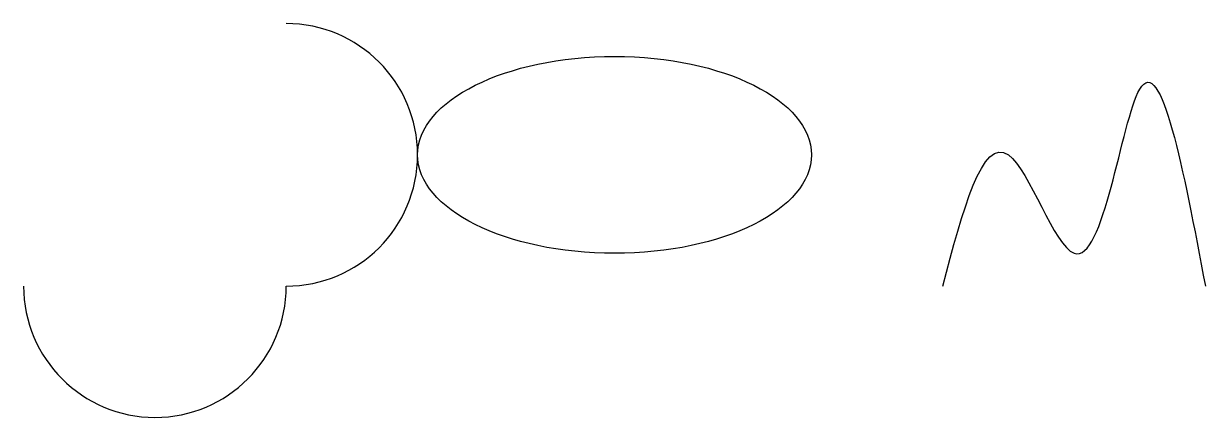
# Model space of a CAD drawing. Header units: metres. Extents: x 10 to 190, y -10 to 50.
import ezdxf

# ---------------------------------------------------------------- set-up
doc = ezdxf.new("R2010")
doc.units = ezdxf.units.M

msp = doc.modelspace()

# ---------------------------------------------------------------- linework, layer by layer
for centre, start, end in [((50, 30), 270, 90), ((30, 10), 180, 0)]:
    msp.add_arc(centre, 20, start, end)
msp.add_ellipse((100, 30), major_axis=(30, 0), ratio=0.5)
msp.add_spline([(150, 10), (160, 30), (170, 15), (180, 40), (190, 10)], degree=3)

doc.saveas('drawing.dxf')
